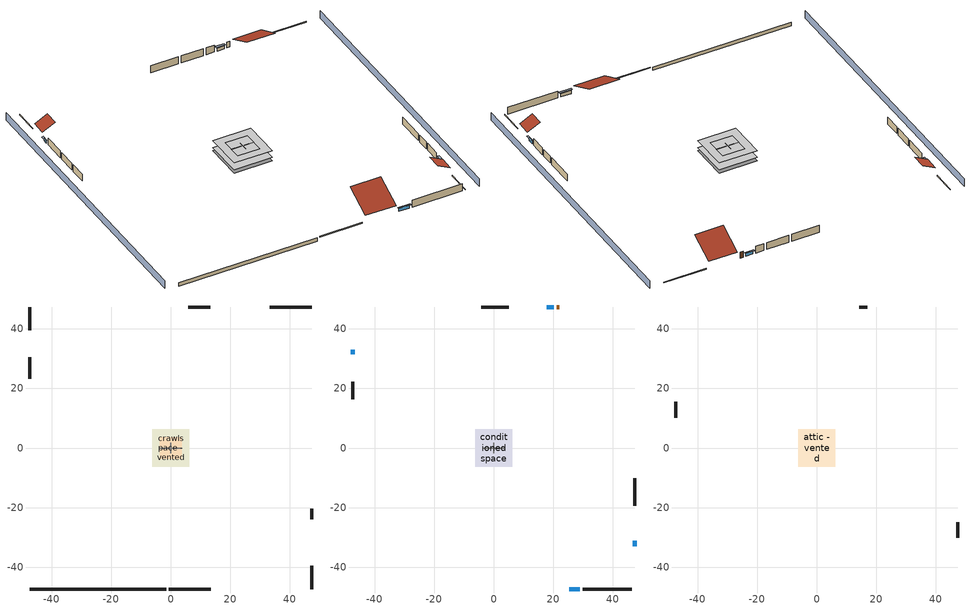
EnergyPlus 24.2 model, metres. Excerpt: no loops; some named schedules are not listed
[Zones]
crawlspace - vented
 floor foundation (Slab2 construction): -6.28,-6.28 -6.28,6.28 6.28,6.28 6.28,-6.28 z-0.91
 wall outside (RimJoist1 construction): -0.65,-47.3 13.4,-47.3 z0.3:0.61
 wall outside (RimJoist2 construction): -47.3,47.3 -47.3,39.5 z0.3:0.61
 wall outside (RimJoist3 construction): 47.3,47.3 33.25,47.3 z0.3:0.61
 wall outside (RimJoist4 construction): 47.3,-47.3 47.3,-39.5 z0.3:0.61
 wall foundation (FoundationWall1 construction): -47.3,-47.3 -1.58,-47.3 z-0.91:0.3
garage
 floor foundation (Slab1 construction): -3.66,-3.66 -3.66,3.66 3.66,3.66 3.66,-3.66 z0
 wall outside (Wall1 construction): -47.3,30.52 -47.3,23.2 z0.3:2.74
 wall outside (Wall12 construction): 47.3,-23.97 47.3,-20.31 z0.3:2.74
 wall outside (Wall2 construction): 13.25,47.3 5.93,47.3 z0.3:2.74
 wall to conditioned space (Wall5 construction Reversed): -3.66,0 3.66,0 z0.3:2.74
 wall to conditioned space (Wall6 construction Reversed): 0,-1.83 0,1.83 z0.3:2.74
conditioned space
 floor to crawlspace - vented (Floor2 construction): -6.28,-6.28 -6.28,6.28 6.28,6.28 6.28,-6.28 z0.3
 wall outside (AdiabaticWallConstruction 1): 22,47.3 21.09,47.3 z0.3:2.34
 wall outside (AdiabaticWallConstruction): 25.41,-47.3 28.86,-47.3 z0.3:1.46; -47.3,32.91 -47.3,31.45 z0.3:1.28; 20.16,47.3 17.85,47.3 z0.3:1.34; 47.3,-32.91 47.3,-31.08 z0.3:1.52
 wall outside (Wall3 construction): 29.79,-47.3 46.37,-47.3 z0.3:2.74
 wall outside (Wall4 construction): -47.3,22.27 -47.3,16.39 z0.3:2.74
 wall outside (Wall7 construction): 5,47.3 -4.16,47.3 z0.3:2.74
 wall outside (Wall8 construction): 47.3,-19.39 47.3,-10.17 z0.3:2.74
 window (WindowConstruction): 25.41,-47.3 28.86,-47.3 z0.3:1.46
 window (WindowConstruction 1): -47.3,32.91 -47.3,31.45 z0.3:1.28
 window (WindowConstruction 2): 20.16,47.3 17.85,47.3 z0.3:1.34
 window (WindowConstruction 3): 47.3,-32.91 47.3,-31.08 z0.3:1.52
 door (Door): 22,47.3 21.09,47.3 z0.3:2.34
attic - vented
 floor to garage (Floor1 construction): -3.66,-3.66 -3.66,3.66 3.66,3.66 3.66,-3.66 z2.74
 floor to conditioned space (Floor3 construction Reversed): -6.28,-6.28 -6.28,6.28 6.28,6.28 6.28,-6.28 z2.74
 wall outside (Wall10 construction): 47.3,-30.16 47.3,-24.9 z0.3:2.74
 wall outside (Wall11 construction): 16.92,47.3 14.18,47.3 z0.3:2.74
 wall outside (Wall9 construction): -47.3,15.46 -47.3,10.21 z0.3:2.74
 roof outside (Roof1 construction): 24.48,-47.3,2.74 24.48,-38.22,7.29 14.33,-38.22,7.29 14.33,-47.3,2.74
 roof outside (Roof2 construction): -47.3,33.83,2.74 -43.07,33.83,4.86 -43.07,38.57,4.86 -47.3,38.57,2.74
 roof outside (Roof3 construction): 47.3,-33.83,2.74 43.07,-33.83,4.86 43.07,-38.57,4.86 47.3,-38.57,2.74
 roof outside (Roof4 construction): 22.93,47.3,2.74 22.93,38.9,6.94 32.32,38.9,6.94 32.32,47.3,2.74
shading: -51.88,47.3 -51.88,-47.3 / 51.88,-47.3 51.88,47.3 z0:2.74; 29.16,-47.3 25.11,-47.3 25.11,-47.91 29.16,-47.91 z1.77; -47.3,31.14 -47.3,33.21 -47.91,33.21 -47.91,31.14 z1.58; 17.54,47.3 20.46,47.3 20.46,47.91 17.54,47.91 z1.65; 47.3,-30.78 47.3,-33.21 47.91,-33.21 47.91,-30.78 z1.83
[Building]
Building 1: Terrain=Suburbs
[Site:Location]
Portland Intl Arpt_OR: Latitude {deg}=45.59; Longitude {deg}=-122.6; Time Zone {hr}=-8; Elevation {m}=33; Keep Site Location Information=Yes
[Site:GroundTemperature:Shallow]
10.2558, 8.96328, 8.85977, 9.47314, 11.9355, 14.3863, 16.5111, 17.8571, 17.9714, 16.8767, 14.8061, 12.4304
[Site:WaterMainsTemperature]
Calculation Method=Schedule; Temperature Schedule=mains temperature schedule
[Material] Roughness=Rough; Thermal Absorptance=0.9
Name | Thickness {m} | Conductivity {W/m-K} | Density {kg/m3} | Specific Heat {J/kg-K} | Solar Absorptance | Visible Absorptance
asphalt or fiberglass shingles | 0.00635 | 0.162714 | 1121.4 | 1465.45 | 0.85 | 0.85
ceiling loosefill ins | 0.0846667 | 0.0480833 | 16.02 | 1046.75 | 0.7 | 0.7
ceiling stud and cavity | 0.1397 | 1.39189 | 65.682 | 1177.47 | 0.7 | 0.7
ceiling stud and cavity 1 | 0.1397 | 0.302811 | 65.682 | 1177.47 | 0.7 | 0.7
concrete 4.0 in. | 0.1016 | 1.803125 | 2242.8 | 837.4 | 0.7 | 0.7
concrete 8.0 in. | 0.2032 | 1.803125 | 2242.8 | 837.4 | 0.7 | 0.7
door material | 0.04445 | 0.0612267 | 512.64 | 1214.23 | 0.7 | 0.7
floor covering | 0.0127 | 0.0433444 | 54.468 | 1339.84 | 0.6 | 0.6
floor stud and cavity | 0.1397 | 0.923637 | 92.3553 | 1139.71 | 0.7 | 0.7
furniture material conditioned space 1; furniture material garage 1 | 0.1524 | 0.115458 | 640.8 | 1214.23 | 0.6 | 0.6
gypsum board | 0.0127 | 0.160291 | 801 | 837.4 | 0.6 | 0.6
osb sheathing 0.5 in. | 0.0127 | 0.115458 | 512.64 | 1214.23 | 0.6 | 0.6
osb sheathing 0.5 in. 1; osb sheathing 0.5 in. 2; osb sheathing 0.5 in. 3 | 0.0127 | 0.115458 | 512.64 | 1214.23 | 0.7 | 0.7
osb sheathing 0.75 in. | 0.01905 | 0.115458 | 512.64 | 1214.23 | 0.7 | 0.7
rim joist stud and cavity | 0.0508 | 0.178688 | 50.32683 | 1063.81 | 0.6 | 0.6
roof rigid ins | 0.00281632 | 0.029427 | 32.04 | 1214.23 | 0.7 | 0.7
soil 0.5 in. | 0.0127 | 1.3848 | 1842.3 | 418.7 | 0.7 | 0.7
wall rigid ins | 0.512978 | 0.029427 | 32.04 | 1214.23 | 0.7 | 0.7
wall stud and cavity | 0.1397 | 0.727959 | 139.0536 | 1170.24 | 0.6 | 0.6
wall stud and cavity 1 | 0.1397 | 0.550994 | 139.0536 | 1170.24 | 0.7 | 0.7
wall stud and cavity 2 | 0.1397 | 0.335416 | 139.0536 | 1170.24 | 0.7 | 0.7
wall stud and cavity 3 | 0.0889 | 0.380278 | 52.3479 | 1209.89 | 0.7 | 0.7
wall stud and cavity 4 | 0.0889 | 0.391764 | 83.0341 | 1211.67 | 0.7 | 0.7
wood siding | 0.0254 | 0.102417 | 544.68 | 1172.36 | 0.85 | 0.85
wood siding 1; wood siding 2 | 0.0254 | 0.102417 | 544.68 | 1172.36 | 0.7 | 0.7
[WindowMaterial:SimpleGlazingSystem]
WindowMaterial: U-Factor {W/m2-K}=2.15764; Solar Heat Gain Coefficient=0.44
[Construction]
AdiabaticWallConstruction: wood siding 1, wall rigid ins, wall stud and cavity 3, gypsum board
AdiabaticWallConstruction 1: wood siding 2, wall rigid ins, wall stud and cavity 3, gypsum board
Door: door material
Floor1 construction: ceiling stud and cavity
Floor2 construction: floor stud and cavity, osb sheathing 0.75 in., floor covering
Floor3 construction Reversed: gypsum board, ceiling stud and cavity 1, ceiling loosefill ins
FoundationWall1 construction: concrete 8.0 in.
furniture construction conditioned space 1: furniture material conditioned space 1
furniture construction garage 1: furniture material garage 1
PartitionWallConstruction: gypsum board, wall stud and cavity 4, gypsum board
RimJoist1 construction; RimJoist2 construction; RimJoist3 construction; RimJoist4 construction: wood siding, rim joist stud and cavity
Roof1 construction; Roof2 construction; Roof3 construction; Roof4 construction: asphalt or fiberglass shingles, roof rigid ins, osb sheathing 0.5 in.
Slab1 construction: concrete 4.0 in.
Slab2 construction: soil 0.5 in.
Wall1 construction; Wall2 construction: wood siding, osb sheathing 0.5 in. 1, wall stud and cavity
Wall10 construction; Wall11 construction; Wall12 construction; Wall9 construction: wood siding, osb sheathing 0.5 in. 2, wall stud and cavity
Wall3 construction; Wall4 construction: wood siding, osb sheathing 0.5 in. 1, wall stud and cavity 1, gypsum board
Wall5 construction Reversed: gypsum board, wall stud and cavity 2, osb sheathing 0.5 in. 2
Wall6 construction Reversed: gypsum board, wall stud and cavity 2, osb sheathing 0.5 in. 3
Wall7 construction; Wall8 construction: wood siding, osb sheathing 0.5 in. 2, wall stud and cavity 1, gypsum board
WindowConstruction; WindowConstruction 1; WindowConstruction 2; WindowConstruction 3: WindowMaterial
[Zone] Multiplier=1; Part of Total Floor Area=Yes
Name | Volume {m3}
attic - vented | 228.873
conditioned space | 384.656
crawlspace - vented | 192.328
garage | 130.484
[Space]
Name | Zone | Volume {m3}
attic - vented 1 | attic - vented | 228.873
conditioned space 1 | conditioned space | 384.656
crawlspace - vented 1 | crawlspace - vented | 192.328
garage 1 | garage | 130.484
[ZoneInfiltration:EffectiveLeakageArea] Schedule=Always On Discrete
Name | Zone or Space | Effective Air Leakage Area {cm2} | Stack Coefficient | Wind Coefficient
infil attic - vented 1 | attic - vented 1 | 7041.35 | 0.000226005 | 3.83144e-05
infil garage 1 | garage 1 | 407.755 | 0.000129147 | 4.64657e-05
[ZoneMixing]
whole house fan mix: Zone or Space=attic - vented; Schedule=Always On Continuous; Design Flow Rate Calculation Method=Flow/Zone; Design Flow Rate {m3/s}=0; Source Zone or Space=conditioned space
[SurfaceProperty:IncidentSolarMultiplier] Incident Solar Multiplier=1; Incident Solar Multiplier Schedule=trans schedule winter=0.85 summer=0.7
Window1; Window2; Window3; Window4
[InternalMass]
Name | Construction | Zone or ZoneList | Space or SpaceList | Surface Area {m2}
furniture mass conditioned space 1 | furniture construction conditioned space 1 | conditioned space | conditioned space 1 | 63.09974
partition wall mass | PartitionWallConstruction | conditioned space | conditioned space 1 | 157.749
furniture mass garage 1 | furniture construction garage 1 | garage | garage 1 | 5.35122
[Lights] Design Level Calculation Method=LightingLevel; Return Air Fraction=0; Fraction Radiant=0.6; Fraction Visible=0.2; Fraction Replaceable=1
Name | Zone or ZoneList or Space or SpaceList | Schedule | Lighting Level {W}
interior lighting | conditioned space 1 | lighting_interior | 331.974
garage lighting | garage 1 | lighting_garage | 11.6383
[People]
occupants: Zone or ZoneList or Space or SpaceList=conditioned space 1; Number of People Schedule=occupants; Number of People Calculation Method=People; Number of People=2; Fraction Radiant=0.314171; Sensible Heat Fraction=0.56303; Activity Level Schedule=occupants activity schedule; Carbon Dioxide Generation Rate {m3/s-W}=0; Enable ASHRAE 55 Comfort Warnings=No; Mean Radiant Temperature Calculation Type=EnclosureAveraged
[ElectricEquipment] Design Level Calculation Method=EquipmentLevel
Name | Zone or ZoneList or Space or SpaceList | Schedule | Design Level {W} | Fraction Latent | Fraction Radiant | Fraction Lost
ceiling fan | conditioned space 1 | ceiling_fan | 16.6863 | 0 | 0.558 | 0
clothes dryer | conditioned space 1 | clothes_dryer | 5522.7 | 0.015 | 0.081 | 0.85
clothes washer | conditioned space 1 | clothes_washer | 1289.6 | 0.03 | 0.162 | 0.7
cooking range | conditioned space 1 | cooking_range | 85.82 | 0.16 | 0.384 | 0.2
dishwasher | conditioned space 1 | dishwasher | 1496.94 | 0.3 | 0.18 | 0.4
fridge | conditioned space 1 | fridge schedule | 49.4292 | 0 | 0.6 | 0
mech vent bath fan 0 | conditioned space 1 | mech vent bath fan 0 schedule | 15 | 0 | 0 | 1
mech vent house fan | conditioned space 1 | mech vent house fan schedule | 0 | 0 | 0 | 1
mech vent house fan cfis | conditioned space 1 | mech vent house fan cfis schedule | 0 | 0 | 0 | 0
mech vent range fan 0 | conditioned space 1 | mech vent range fan 0 schedule | 30 | 0 | 0 | 1
misc plug loads | conditioned space 1 | plug_loads_other | 330.914 | 0.021 | 0.558 | 0.049
misc tv | conditioned space 1 | plug_loads_tv | 590.959 | 0 | 0.6 | 0
whole house fan | conditioned space 1 | Always On Discrete | 0 | 0 | 0 | 1
freezer | garage 1 | freezer schedule | 194.914 | 0 | 0.6 | 0
fridge 1 | garage 1 | fridge schedule 1 | 239.242 | 0 | 0.6 | 0
[OtherEquipment] Design Level Calculation Method=EquipmentLevel
Name | Fuel Type | Zone or ZoneList or Space or SpaceList | Schedule | Design Level {W} | Fraction Latent | Fraction Radiant | Fraction Lost
clothes dryer 1 | Electricity | conditioned space 1 | clothes_dryer | 0 | 0.015 | 0.081 | 0.85
cooking range 1 | Propane | conditioned space 1 | cooking_range | 2515.14 | 0.16 | 0.384 | 0.2
general water use latent | None | conditioned space 1 | general water use schedule | 44.1266 | 1 | 0 | 0
general water use sensible | None | conditioned space 1 | general water use schedule | -43.4886 | 0 | 0.6 | 0
mech vent house fan latent load | None | conditioned space 1 | Always On Discrete | 0 | 1 | 0 | 0
mech vent house fan sensible load | None | conditioned space 1 | Always On Discrete | 0 | 0 | 0 | 0
water heater energy adjustment1 | Electricity | garage 1 | Always On Discrete | 0.01 | 0 | 0 | 1
water heater lat | None | garage 1 | Always On Discrete | 0 | 1 | 0 | 0
water heater sens | None | garage 1 | Always On Discrete | 0 | 0 | 0 | 0
[ZoneInfiltration:DesignFlowRate] Schedule=Always On Discrete
Name | Zone or ZoneList or Space or SpaceList | Design Flow Rate Calculation Method | Design Flow Rate {m3/s} | Air Changes per Hour {1/hr} | Constant Term Coefficient | Temperature Term Coefficient | Velocity Term Coefficient | Velocity Squared Term Coefficient
infil flow; natural vent flow; whole house fan flow | conditioned space 1 | Flow/Zone | 0
infil crawlspace - vented 1 | crawlspace - vented 1 | AirChanges/Hour |  | 2.6013 | 1 | 0 | 0 | 0
[SurfaceProperty:ExposedFoundationPerimeter] Exposed Perimeter Calculation Method=TotalExposedPerimeter
Name | Total Exposed Perimeter {m}
Slab2 | 45.72
Slab1 | 18.288
[AvailabilityManager:Scheduled]
mini split heat pump airloop Availability Manager: Schedule=Always On Discrete
[WaterUse:Equipment]
dishwasher: Peak Flow Rate {m3/s}=1.15633e-05; Flow Rate Fraction Schedule=hot_water_dishwasher
[Foundation:Kiva] Wall Depth Below Slab {m}=0.2032
Name | Initial Indoor Air Temperature {C} | Wall Height Above Grade {m}
Foundation Kiva 1 | 13.4258 | 0.1016
Foundation Kiva 2 | 8.41658 | 0.3048
[Foundation:Kiva:Settings]
Soil Conductivity {W/m-K}=1.3848; Soil Density {kg/m3}=1842.3; Soil Specific Heat {J/kg-K}=418.7; Ground Solar Absorptivity=0.9; Ground Thermal Absorptivity=0.9; Ground Surface Roughness {m}=0.03; Far-Field Width {m}=40; Deep-Ground Boundary Condition=ZeroFlux; Deep-Ground Depth {m}=40; Minimum Cell Dimension {m}=0.2; Maximum Cell Growth Coefficient=3; Simulation Timestep=Timestep
[Exterior:Lights]
exterior lighting: Schedule=exterior lighting schedule; Design Level {W}=7.09205
[EnergyManagementSystem:GlobalVariable]
infil_program_Qfan
infil_program_Qinf
mini_split_heat_pump_airloop_Fan_RTF
natural_vent_program_Qnv
natural_vent_program_Qwhf
[EnergyManagementSystem:Sensor]
Name | Output:Variable or Output:Meter Index Key | Output:Variable or Output:Meter
airflow_gain | infil flow | Infiltration Sensible Heat Gain Energy
airflow_gain_1 | natural vent flow | Infiltration Sensible Heat Gain Energy
airflow_gain_2 | whole house fan flow | Infiltration Sensible Heat Gain Energy
airflow_loss | infil flow | Infiltration Sensible Heat Loss Energy
airflow_loss_1 | natural vent flow | Infiltration Sensible Heat Loss Energy
airflow_loss_2 | whole house fan flow | Infiltration Sensible Heat Loss Energy
clg_load_cond |  | Cooling:EnergyTransfer:Zone:CONDITIONED SPACE
clg_sp_s; clg_sp_s_1 | cooling setpoint | Schedule Value
clothes_dryer_exhaust_0_sch_s | clothes_dryer | Schedule Value
cool_season | cooling season schedule | Schedule Value
fridge_tin_s_1; water_heater_amb_temp | garage | Zone Mean Air Temperature
htg_load_cond |  | Heating:EnergyTransfer:Zone:CONDITIONED SPACE
htg_sp_s; htg_sp_s_1 | heating setpoint | Schedule Value
ig_ee_conv | ceiling fan | Electric Equipment Convective Heating Energy
ig_ee_conv_1 | clothes dryer | Electric Equipment Convective Heating Energy
ig_ee_conv_3 | cooking range | Electric Equipment Convective Heating Energy
ig_ee_conv_4 | dishwasher | Electric Equipment Convective Heating Energy
ig_ee_conv_5 | fridge | Electric Equipment Convective Heating Energy
ig_ee_conv_6 | misc plug loads | Electric Equipment Convective Heating Energy
ig_ee_conv_7 | misc tv | Electric Equipment Convective Heating Energy
ig_ee_conv_8 | whole house fan | Electric Equipment Convective Heating Energy
ig_ee_rad | ceiling fan | Electric Equipment Radiant Heating Energy
ig_ee_rad_1 | clothes dryer | Electric Equipment Radiant Heating Energy
ig_ee_rad_3 | cooking range | Electric Equipment Radiant Heating Energy
ig_ee_rad_4 | dishwasher | Electric Equipment Radiant Heating Energy
ig_ee_rad_5 | fridge | Electric Equipment Radiant Heating Energy
ig_ee_rad_6 | misc plug loads | Electric Equipment Radiant Heating Energy
ig_ee_rad_7 | misc tv | Electric Equipment Radiant Heating Energy
ig_ee_rad_8 | whole house fan | Electric Equipment Radiant Heating Energy
ig_lgt_conv | interior lighting | Lights Convective Heating Energy
ig_lgt_rad | interior lighting | Lights Radiant Heating Energy
ig_lgt_vis | interior lighting | Lights Visible Radiation Heating Energy
ig_oe_conv | clothes dryer 1 | Other Equipment Convective Heating Energy
ig_oe_conv_1 | cooking range 1 | Other Equipment Convective Heating Energy
ig_oe_conv_2 | general water use latent | Other Equipment Convective Heating Energy
ig_oe_conv_3 | general water use sensible | Other Equipment Convective Heating Energy
ig_oe_rad | clothes dryer 1 | Other Equipment Radiant Heating Energy
ig_oe_rad_1 | cooking range 1 | Other Equipment Radiant Heating Energy
ig_oe_rad_2 | general water use latent | Other Equipment Radiant Heating Energy
ig_oe_rad_3 | general water use sensible | Other Equipment Radiant Heating Energy
ig_ppl_conv | occupants | People Convective Heating Energy
ig_ppl_rad | occupants | People Radiant Heating Energy
im_conv | furniture mass conditioned space 1 | Surface Inside Face Convection Heat Gain Energy
im_conv_1 | partition wall mass | Surface Inside Face Convection Heat Gain Energy
im_ig | furniture mass conditioned space 1 | Surface Inside Face Internal Gains Radiation Heat Gain Energy
im_ig_1 | partition wall mass | Surface Inside Face Internal Gains Radiation Heat Gain Energy
im_lgt | furniture mass conditioned space 1 | Surface Inside Face Lights Radiation Heat Gain Energy
im_lgt_1 | partition wall mass | Surface Inside Face Lights Radiation Heat Gain Energy
im_sol | furniture mass conditioned space 1 | Surface Inside Face Solar Radiation Heat Gain Energy
im_sol_1 | partition wall mass | Surface Inside Face Solar Radiation Heat Gain Energy
im_surf | furniture mass conditioned space 1 | Surface Inside Face Net Surface Thermal Radiation Heat Gain Energy
im_surf_1 | partition wall mass | Surface Inside Face Net Surface Thermal Radiation Heat Gain Energy
mech_vent_bath_fan_0_sch_s | mech vent bath fan 0 schedule | Schedule Value
mech_vent_range_fan_0_sch_s | mech vent range fan 0 schedule | Schedule Value
mv_conv | mech vent bath fan 0 | Electric Equipment Convective Heating Energy
mv_conv_1 | mech vent house fan | Electric Equipment Convective Heating Energy
mv_conv_2 | mech vent house fan cfis | Electric Equipment Convective Heating Energy
mv_conv_3 | mech vent range fan 0 | Electric Equipment Convective Heating Energy
mv_conv_4 | mech vent house fan latent load | Other Equipment Convective Heating Energy
mv_conv_5 | mech vent house fan sensible load | Other Equipment Convective Heating Energy
mv_rad | mech vent bath fan 0 | Electric Equipment Radiant Heating Energy
mv_rad_1 | mech vent house fan | Electric Equipment Radiant Heating Energy
mv_rad_2 | mech vent house fan cfis | Electric Equipment Radiant Heating Energy
mv_rad_3 | mech vent range fan 0 | Electric Equipment Radiant Heating Energy
mv_rad_4 | mech vent house fan latent load | Other Equipment Radiant Heating Energy
mv_rad_5 | mech vent house fan sensible load | Other Equipment Radiant Heating Energy
natural_vent_s | natural vent schedule | Schedule Value
out_pb_s |  | Site Outdoor Air Barometric Pressure
out_wt_s |  | Site Outdoor Air Humidity Ratio
site_vw_s |  | Site Wind Speed
ss_back_out | Window1 | Surface Window Shortwave from Zone Back Out Window Heat Transfer Rate
ss_back_out_1 | Window2 | Surface Window Shortwave from Zone Back Out Window Heat Transfer Rate
ss_back_out_2 | Window3 | Surface Window Shortwave from Zone Back Out Window Heat Transfer Rate
ss_back_out_3 | Window4 | Surface Window Shortwave from Zone Back Out Window Heat Transfer Rate
ss_conv | Door1 | Surface Inside Face Convection Heat Gain Energy
ss_conv_1 | Window1 | Surface Inside Face Convection Heat Gain Energy
ss_conv_2 | Window2 | Surface Inside Face Convection Heat Gain Energy
ss_conv_3 | Window3 | Surface Inside Face Convection Heat Gain Energy
ss_conv_4 | Window4 | Surface Inside Face Convection Heat Gain Energy
ss_ig | Door1 | Surface Inside Face Internal Gains Radiation Heat Gain Energy
ss_ig_1 | Window1 | Surface Inside Face Internal Gains Radiation Heat Gain Energy
ss_ig_2 | Window2 | Surface Inside Face Internal Gains Radiation Heat Gain Energy
ss_ig_3 | Window3 | Surface Inside Face Internal Gains Radiation Heat Gain Energy
ss_ig_4 | Window4 | Surface Inside Face Internal Gains Radiation Heat Gain Energy
ss_lgt | Door1 | Surface Inside Face Lights Radiation Heat Gain Energy
ss_sol | Door1 | Surface Inside Face Solar Radiation Heat Gain Energy
ss_surf | Door1 | Surface Inside Face Net Surface Thermal Radiation Heat Gain Energy
ss_surf_1 | Window1 | Surface Inside Face Net Surface Thermal Radiation Heat Gain Energy
ss_surf_2 | Window2 | Surface Inside Face Net Surface Thermal Radiation Heat Gain Energy
ss_surf_3 | Window3 | Surface Inside Face Net Surface Thermal Radiation Heat Gain Energy
ss_surf_4 | Window4 | Surface Inside Face Net Surface Thermal Radiation Heat Gain Energy
ss_trans_in | Window1 | Surface Window Transmitted Solar Radiation Rate
ss_trans_in_1 | Window2 | Surface Window Transmitted Solar Radiation Rate
ss_trans_in_2 | Window3 | Surface Window Transmitted Solar Radiation Rate
ss_trans_in_3 | Window4 | Surface Window Transmitted Solar Radiation Rate
ss_trans_out | Window1 | Surface Inside Face Initial Transmitted Diffuse Transmitted Out Window Solar Radiation Rate
ss_trans_out_1 | Window2 | Surface Inside Face Initial Transmitted Diffuse Transmitted Out Window Solar Radiation Rate
ss_trans_out_2 | Window3 | Surface Inside Face Initial Transmitted Diffuse Transmitted Out Window Solar Radiation Rate
ss_trans_out_3 | Window4 | Surface Inside Face Initial Transmitted Diffuse Transmitted Out Window Solar Radiation Rate
s_conv | Floor2 | Surface Inside Face Convection Heat Gain Energy
s_conv_1 | Floor3 | Surface Inside Face Convection Heat Gain Energy
s_conv_2 | Wall3 | Surface Inside Face Convection Heat Gain Energy
s_conv_3 | Wall4 | Surface Inside Face Convection Heat Gain Energy
s_conv_4 | Wall5 | Surface Inside Face Convection Heat Gain Energy
s_conv_5 | Wall6 | Surface Inside Face Convection Heat Gain Energy
s_conv_6 | Wall7 | Surface Inside Face Convection Heat Gain Energy
s_conv_7 | Wall8 | Surface Inside Face Convection Heat Gain Energy
s_ig | Floor2 | Surface Inside Face Internal Gains Radiation Heat Gain Energy
s_ig_1 | Floor3 | Surface Inside Face Internal Gains Radiation Heat Gain Energy
s_ig_2 | Wall3 | Surface Inside Face Internal Gains Radiation Heat Gain Energy
s_ig_3 | Wall4 | Surface Inside Face Internal Gains Radiation Heat Gain Energy
s_ig_4 | Wall5 | Surface Inside Face Internal Gains Radiation Heat Gain Energy
s_ig_5 | Wall6 | Surface Inside Face Internal Gains Radiation Heat Gain Energy
s_ig_6 | Wall7 | Surface Inside Face Internal Gains Radiation Heat Gain Energy
s_ig_7 | Wall8 | Surface Inside Face Internal Gains Radiation Heat Gain Energy
s_lgt | Floor2 | Surface Inside Face Lights Radiation Heat Gain Energy
s_lgt_1 | Floor3 | Surface Inside Face Lights Radiation Heat Gain Energy
s_lgt_2 | Wall3 | Surface Inside Face Lights Radiation Heat Gain Energy
s_lgt_3 | Wall4 | Surface Inside Face Lights Radiation Heat Gain Energy
s_lgt_4 | Wall5 | Surface Inside Face Lights Radiation Heat Gain Energy
s_lgt_5 | Wall6 | Surface Inside Face Lights Radiation Heat Gain Energy
s_lgt_6 | Wall7 | Surface Inside Face Lights Radiation Heat Gain Energy
s_lgt_7 | Wall8 | Surface Inside Face Lights Radiation Heat Gain Energy
s_sol | Floor2 | Surface Inside Face Solar Radiation Heat Gain Energy
s_sol_1 | Floor3 | Surface Inside Face Solar Radiation Heat Gain Energy
s_sol_2 | Wall3 | Surface Inside Face Solar Radiation Heat Gain Energy
s_sol_3 | Wall4 | Surface Inside Face Solar Radiation Heat Gain Energy
s_sol_4 | Wall5 | Surface Inside Face Solar Radiation Heat Gain Energy
s_sol_5 | Wall6 | Surface Inside Face Solar Radiation Heat Gain Energy
s_sol_6 | Wall7 | Surface Inside Face Solar Radiation Heat Gain Energy
s_sol_7 | Wall8 | Surface Inside Face Solar Radiation Heat Gain Energy
s_surf | Floor2 | Surface Inside Face Net Surface Thermal Radiation Heat Gain Energy
s_surf_1 | Floor3 | Surface Inside Face Net Surface Thermal Radiation Heat Gain Energy
s_surf_2 | Wall3 | Surface Inside Face Net Surface Thermal Radiation Heat Gain Energy
s_surf_3 | Wall4 | Surface Inside Face Net Surface Thermal Radiation Heat Gain Energy
s_surf_4 | Wall5 | Surface Inside Face Net Surface Thermal Radiation Heat Gain Energy
s_surf_5 | Wall6 | Surface Inside Face Net Surface Thermal Radiation Heat Gain Energy
s_surf_6 | Wall7 | Surface Inside Face Net Surface Thermal Radiation Heat Gain Energy
s_surf_7 | Wall8 | Surface Inside Face Net Surface Thermal Radiation Heat Gain Energy
water_heater_amb_rh | garage | Zone Air Relative Humidity
water_heater_T_set | water heater setpoint | Schedule Value
[EnergyManagementSystem:Actuator]
Name | Actuated Component Unique | Actuated Component Type | Actuated Component Control Type
fridge_schedule_1_act | fridge schedule 1 | Schedule:Constant | Schedule Value
fridge_schedule_act | fridge schedule | Schedule:Constant | Schedule Value
infil_flow_act | infil flow | Zone Infiltration | Air Exchange Flow Rate
mech_vent_house_fan_cfis_act | mech vent house fan cfis | ElectricEquipment | Electricity Rate
